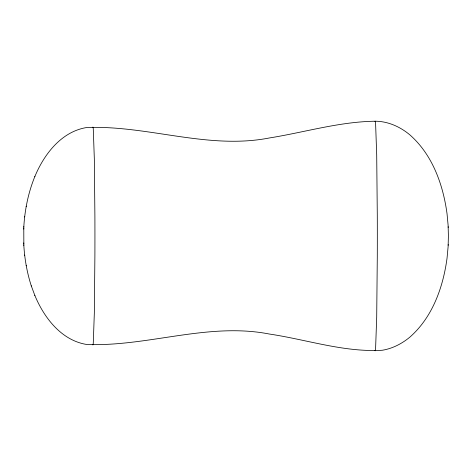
<?xml version="1.0" encoding="UTF-8"?>
<svg xmlns="http://www.w3.org/2000/svg" width="472" height="472" viewBox="0 0 472 472"><rect width="100%" height="100%" fill="white"/><g stroke="black" fill="none" stroke-linecap="round" stroke-linejoin="round"><path stroke-width="0.71" d="M23.753 229.085L23.848 226.383M23.783 227.811L23.848 245.617M34.792 295.325L34.893 295.566C44.179 317.863 61.413 340.395 86.677 344.477C147.854 346.861 208.128 322.051 269.335 334.028C306.859 339.61 343.946 352.454 382.243 350.259C392.45 348.613 401.849 343.746 409.773 337.209C432.458 317.355 443.155 287.283 447.055 258.107L448.117 246.644L448.4 236L448.117 225.356L447.055 213.893C443.155 184.717 432.458 154.645 409.773 134.791C400.091 126.714 387.937 121.263 375.193 121.221C339.274 121.711 304.593 132.349 269.335 137.971C208.128 149.948 147.854 125.139 86.677 127.523C61.413 131.605 44.179 154.137 34.893 176.434L34.792 176.675M448.17 245.263L448.188 244.596M24.656 216.955L24.721 216.27M23.83 226.595C24.857 209.426 28.355 192.369 34.893 176.434M26.172 206.547L26.226 206.17M23.83 245.405C24.656 259.11 27.057 272.716 31.258 285.796L31.341 285.997M31.258 285.796L34.893 295.566M26.172 265.453L26.226 265.83M24.721 255.73L24.656 255.045M448.17 226.737L448.188 227.404M23.783 244.189L23.753 242.915M92.907 127.068A91.084 1.853 -90 0 1 93.273 128.885L94.335 158.975L94.896 216.176A119.044 2.425 90 0 1 94.896 255.824L94.335 313.024L93.273 343.114A91.084 1.853 90 0 1 92.724 344.489M374.998 121.682A95.975 1.953 -90 0 1 375.582 123.133L376.703 154.84L377.287 215.114A125.434 2.555 -90 0 1 377.287 256.886L376.703 317.16L375.582 348.861A95.975 1.953 90 0 1 374.998 350.318"/></g></svg>
